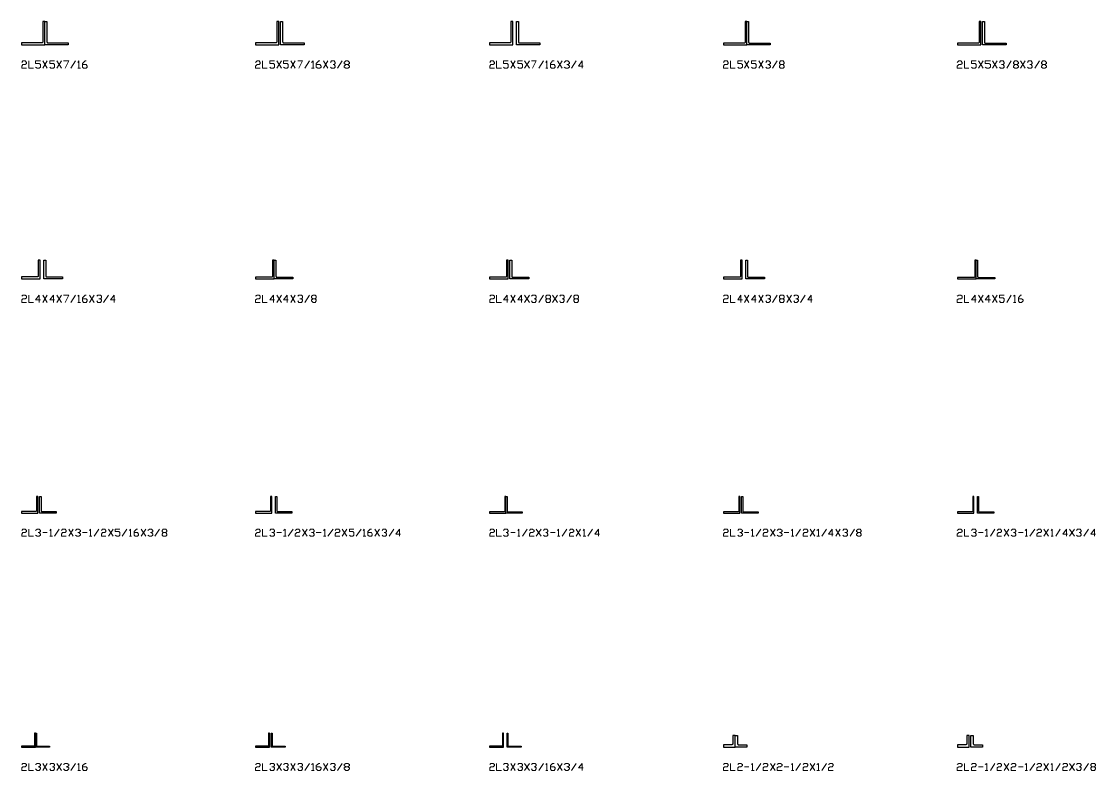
# Model space of a CAD drawing. Header units: inches. Extents: x 0 to 985, y -1555 to 12.
# Drawn here: x 500 to 729.5, y -355 to -195 of the extents above; entities that cross this region are included whole.
import ezdxf

# ---------------------------------------------------------------- set-up
doc = ezdxf.new("R2010")
doc.units = ezdxf.units.IN
doc.header["$MEASUREMENT"] = 0
doc.layers.add('AISC_STEEL', color=7, linetype='Continuous')

msp = doc.modelspace()

# ---------------------------------------------------------------- linework, layer by layer
at = {"color": 3, "lineweight": 0}
for points in [[(500.06, -203.76), (500.27, -203.43), (500.82, -203.43), (501.04, -203.76), (501.04, -203.97), (500.82, -204.19), (500.27, -204.19), (500.06, -204.52), (500.06, -204.96), (501.04, -204.96)], [(501.58, -203.43), (501.58, -204.96), (502.56, -204.96)], [(503, -204.74), (503.33, -204.96), (503.76, -204.96), (504.09, -204.74), (504.09, -204.19), (503.76, -203.97), (503, -203.97), (503, -203.43), (504.09, -203.43)], [(504.53, -204.96), (505.51, -203.43)], [(504.53, -203.43), (505.51, -204.96)], [(506.05, -204.74), (506.27, -204.96), (506.82, -204.96), (507.04, -204.74), (507.04, -204.19), (506.82, -203.97), (506.05, -203.97), (506.05, -203.43), (507.04, -203.43)], [(507.58, -204.96), (508.56, -203.43)], [(507.58, -203.43), (508.56, -204.96)], [(509, -203.43), (510.09, -203.43), (509.33, -204.96)], [(510.53, -204.96), (511.51, -203.43)], [(512.05, -203.76), (512.27, -203.43), (512.27, -204.96)], [(513.03, -204.19), (513.8, -204.19), (514.02, -204.52), (514.02, -204.74), (513.8, -204.96), (513.25, -204.96), (513.03, -204.74), (513.03, -203.97), (513.58, -203.43), (513.8, -203.43)], [(550, -203.76), (550.33, -203.43), (550.77, -203.43), (550.98, -203.76), (550.98, -203.97), (550.77, -204.19), (550.33, -204.19), (550, -204.52), (550, -204.96), (550.98, -204.96)], [(551.53, -203.43), (551.53, -204.96), (552.51, -204.96)], [(553.06, -204.74), (553.27, -204.96), (553.82, -204.96), (554.04, -204.74), (554.04, -204.19), (553.82, -203.97), (553.06, -203.97), (553.06, -203.43), (554.04, -203.43)], [(554.58, -204.96), (555.56, -203.43)], [(554.58, -203.43), (555.56, -204.96)], [(556, -204.74), (556.33, -204.96), (556.76, -204.96), (556.98, -204.74), (556.98, -204.19), (556.76, -203.97), (556, -203.97), (556, -203.43), (556.98, -203.43)], [(557.53, -204.96), (558.51, -203.43)], [(557.53, -203.43), (558.51, -204.96)], [(559.05, -203.43), (560.03, -203.43), (559.27, -204.96)], [(560.58, -204.96), (561.56, -203.43)], [(562, -203.76), (562.32, -203.43), (562.32, -204.96)], [(562.98, -204.19), (563.74, -204.19), (564.07, -204.52), (564.07, -204.74), (563.74, -204.96), (563.31, -204.96), (562.98, -204.74), (562.98, -203.97), (563.52, -203.43), (563.74, -203.43)], [(564.51, -204.96), (565.49, -203.43)], [(564.51, -203.43), (565.49, -204.96)], [(566.03, -203.76), (566.25, -203.43), (566.8, -203.43), (567.01, -203.76), (567.01, -203.97), (566.8, -204.19), (566.58, -204.19)], [(566.8, -204.19), (567.01, -204.52), (567.01, -204.74), (566.8, -204.96), (566.25, -204.96), (566.03, -204.74)], [(567.56, -204.96), (568.54, -203.43)], [(569.74, -204.19), (570.07, -204.52), (570.07, -204.74), (569.74, -204.96), (569.3, -204.96), (568.98, -204.74), (568.98, -204.52), (569.3, -204.19), (569.74, -204.19), (570.07, -203.97), (570.07, -203.76), (569.74, -203.43), (569.3, -203.43), (568.98, -203.76), (568.98, -203.97), (569.3, -204.19)], [(600.06, -203.76), (600.27, -203.43), (600.82, -203.43), (601.04, -203.76), (601.04, -203.97), (600.82, -204.19), (600.27, -204.19), (600.06, -204.52), (600.06, -204.96), (601.04, -204.96)], [(601.47, -203.43), (601.47, -204.96), (602.56, -204.96)], [(603, -204.74), (603.22, -204.96), (603.76, -204.96), (603.98, -204.74), (603.98, -204.19), (603.76, -203.97), (603, -203.97), (603, -203.43), (603.98, -203.43)], [(604.53, -204.96), (605.51, -203.43)], [(604.53, -203.43), (605.51, -204.96)], [(606.05, -204.74), (606.27, -204.96), (606.82, -204.96), (607.04, -204.74), (607.04, -204.19), (606.82, -203.97), (606.05, -203.97), (606.05, -203.43), (607.04, -203.43)], [(607.47, -204.96), (608.56, -203.43)], [(607.47, -203.43), (608.56, -204.96)], [(609, -203.43), (609.98, -203.43), (609.22, -204.96)], [(610.53, -204.96), (611.51, -203.43)], [(612.05, -203.76), (612.27, -203.43), (612.27, -204.96)], [(613.03, -204.19), (613.8, -204.19), (614.02, -204.52), (614.02, -204.74), (613.8, -204.96), (613.25, -204.96), (613.03, -204.74), (613.03, -203.97), (613.47, -203.43), (613.8, -203.43)], [(614.56, -204.96), (615.54, -203.43)], [(614.56, -203.43), (615.54, -204.96)], [(615.98, -203.76), (616.31, -203.43), (616.74, -203.43), (617.07, -203.76), (617.07, -203.97), (616.74, -204.19), (616.52, -204.19)], [(616.74, -204.19), (617.07, -204.52), (617.07, -204.74), (616.74, -204.96), (616.31, -204.96), (615.98, -204.74)], [(617.5, -204.96), (618.49, -203.43)], [(620.01, -204.52), (619.03, -204.52), (619.79, -203.43), (619.79, -204.96)], [(650, -203.76), (650.22, -203.43), (650.77, -203.43), (650.98, -203.76), (650.98, -203.97), (650.77, -204.19), (650.22, -204.19), (650, -204.52), (650, -204.96), (650.98, -204.96)], [(651.53, -203.43), (651.53, -204.96), (652.51, -204.96)], [(653.06, -204.74), (653.27, -204.96), (653.71, -204.96), (654.04, -204.74), (654.04, -204.19), (653.71, -203.97), (653.06, -203.97), (653.06, -203.43), (654.04, -203.43)], [(654.47, -204.96), (655.45, -203.43)], [(654.47, -203.43), (655.45, -204.96)], [(656, -204.74), (656.22, -204.96), (656.76, -204.96), (656.98, -204.74), (656.98, -204.19), (656.76, -203.97), (656, -203.97), (656, -203.43), (656.98, -203.43)], [(657.53, -204.96), (658.51, -203.43)], [(657.53, -203.43), (658.51, -204.96)], [(659.05, -203.76), (659.27, -203.43), (659.71, -203.43), (660.03, -203.76), (660.03, -203.97), (659.71, -204.19), (659.49, -204.19)], [(659.71, -204.19), (660.03, -204.52), (660.03, -204.74), (659.71, -204.96), (659.27, -204.96), (659.05, -204.74)], [(660.47, -204.96), (661.45, -203.43)], [(662.76, -204.19), (662.98, -204.52), (662.98, -204.74), (662.76, -204.96), (662.22, -204.96), (662, -204.74), (662, -204.52), (662.22, -204.19), (662.76, -204.19), (662.98, -203.97), (662.98, -203.76), (662.76, -203.43), (662.22, -203.43), (662, -203.76), (662, -203.97), (662.22, -204.19)], [(699.95, -203.76), (700.27, -203.43), (700.71, -203.43), (701.04, -203.76), (701.04, -203.97), (700.71, -204.19), (700.27, -204.19), (699.95, -204.52), (699.95, -204.96), (701.04, -204.96)], [(701.47, -203.43), (701.47, -204.96), (702.46, -204.96)], [(703, -204.74), (703.22, -204.96), (703.76, -204.96), (703.98, -204.74), (703.98, -204.19), (703.76, -203.97), (703, -203.97), (703, -203.43), (703.98, -203.43)], [(704.53, -204.96), (705.51, -203.43)], [(704.53, -203.43), (705.51, -204.96)], [(705.95, -204.74), (706.27, -204.96), (706.71, -204.96), (707.04, -204.74), (707.04, -204.19), (706.71, -203.97), (705.95, -203.97), (705.95, -203.43), (707.04, -203.43)], [(707.47, -204.96), (708.45, -203.43)], [(707.47, -203.43), (708.45, -204.96)], [(709, -203.76), (709.22, -203.43), (709.76, -203.43), (709.98, -203.76), (709.98, -203.97), (709.76, -204.19), (709.44, -204.19)], [(709.76, -204.19), (709.98, -204.52), (709.98, -204.74), (709.76, -204.96), (709.22, -204.96), (709, -204.74)], [(710.53, -204.96), (711.51, -203.43)], [(712.71, -204.19), (713.03, -204.52), (713.03, -204.74), (712.71, -204.96), (712.27, -204.96), (711.94, -204.74), (711.94, -204.52), (712.27, -204.19), (712.71, -204.19), (713.03, -203.97), (713.03, -203.76), (712.71, -203.43), (712.27, -203.43), (711.94, -203.76), (711.94, -203.97), (712.27, -204.19)], [(713.47, -204.96), (714.45, -203.43)], [(713.47, -203.43), (714.45, -204.96)], [(715, -203.76), (715.21, -203.43), (715.76, -203.43), (715.98, -203.76), (715.98, -203.97), (715.76, -204.19), (715.43, -204.19)], [(715.76, -204.19), (715.98, -204.52), (715.98, -204.74), (715.76, -204.96), (715.21, -204.96), (715, -204.74)], [(716.52, -204.96), (717.5, -203.43)], [(718.7, -204.19), (719.03, -204.52), (719.03, -204.74), (718.7, -204.96), (718.27, -204.96), (717.94, -204.74), (717.94, -204.52), (718.27, -204.19), (718.7, -204.19), (719.03, -203.97), (719.03, -203.76), (718.7, -203.43), (718.27, -203.43), (717.94, -203.76), (717.94, -203.97), (718.27, -204.19)], [(512.05, -204.96), (512.6, -204.96)], [(562, -204.96), (562.54, -204.96)], [(612.05, -204.96), (612.49, -204.96)], [(500.06, -253.7), (500.27, -253.48), (500.82, -253.48), (501.04, -253.7), (501.04, -254.03), (500.82, -254.25), (500.27, -254.25), (500.06, -254.47), (500.06, -255.01), (501.04, -255.01)], [(501.58, -253.48), (501.58, -255.01), (502.56, -255.01)], [(504.09, -254.47), (503, -254.47), (503.76, -253.48), (503.76, -255.01)], [(504.53, -255.01), (505.51, -253.48)], [(504.53, -253.48), (505.51, -255.01)], [(507.04, -254.47), (506.05, -254.47), (506.82, -253.48), (506.82, -255.01)], [(507.58, -255.01), (508.56, -253.48)], [(507.58, -253.48), (508.56, -255.01)], [(509, -253.48), (510.09, -253.48), (509.33, -255.01)], [(510.53, -255.01), (511.51, -253.48)], [(512.05, -253.7), (512.27, -253.48), (512.27, -255.01)], [(513.03, -254.25), (513.8, -254.25), (514.02, -254.47), (514.02, -254.68), (513.8, -255.01), (513.25, -255.01), (513.03, -254.68), (513.03, -254.03), (513.58, -253.48), (513.8, -253.48)], [(514.56, -255.01), (515.54, -253.48)], [(514.56, -253.48), (515.54, -255.01)], [(516.09, -253.7), (516.31, -253.48), (516.85, -253.48), (517.07, -253.7), (517.07, -254.03), (516.85, -254.25), (516.52, -254.25)], [(516.85, -254.25), (517.07, -254.47), (517.07, -254.68), (516.85, -255.01), (516.31, -255.01), (516.09, -254.68)], [(517.5, -255.01), (518.6, -253.48)], [(520.01, -254.47), (519.03, -254.47), (519.79, -253.48), (519.79, -255.01)], [(550, -253.7), (550.33, -253.48), (550.77, -253.48), (550.98, -253.7), (550.98, -254.03), (550.77, -254.25), (550.33, -254.25), (550, -254.47), (550, -255.01), (550.98, -255.01)], [(551.53, -253.48), (551.53, -255.01), (552.51, -255.01)], [(554.04, -254.47), (553.06, -254.47), (553.82, -253.48), (553.82, -255.01)], [(554.58, -255.01), (555.56, -253.48)], [(554.58, -253.48), (555.56, -255.01)], [(556.98, -254.47), (556, -254.47), (556.76, -253.48), (556.76, -255.01)], [(557.53, -255.01), (558.51, -253.48)], [(557.53, -253.48), (558.51, -255.01)], [(559.05, -253.7), (559.27, -253.48), (559.82, -253.48), (560.03, -253.7), (560.03, -254.03), (559.82, -254.25), (559.49, -254.25)], [(559.82, -254.25), (560.03, -254.47), (560.03, -254.68), (559.82, -255.01), (559.27, -255.01), (559.05, -254.68)], [(560.58, -255.01), (561.56, -253.48)], [(562.76, -254.25), (562.98, -254.47), (562.98, -254.68), (562.76, -255.01), (562.32, -255.01), (562, -254.68), (562, -254.47), (562.32, -254.25), (562.76, -254.25), (562.98, -254.03), (562.98, -253.7), (562.76, -253.48), (562.32, -253.48), (562, -253.7), (562, -254.03), (562.32, -254.25)], [(600.06, -253.7), (600.27, -253.48), (600.82, -253.48), (601.04, -253.7), (601.04, -254.03), (600.82, -254.25), (600.27, -254.25), (600.06, -254.47), (600.06, -255.01), (601.04, -255.01)], [(601.47, -253.48), (601.47, -255.01), (602.56, -255.01)], [(603.98, -254.47), (603, -254.47), (603.76, -253.48), (603.76, -255.01)], [(604.53, -255.01), (605.51, -253.48)], [(604.53, -253.48), (605.51, -255.01)], [(607.04, -254.47), (606.05, -254.47), (606.82, -253.48), (606.82, -255.01)], [(607.47, -255.01), (608.56, -253.48)], [(607.47, -253.48), (608.56, -255.01)], [(609, -253.7), (609.22, -253.48), (609.76, -253.48), (609.98, -253.7), (609.98, -254.03), (609.76, -254.25), (609.54, -254.25)], [(609.76, -254.25), (609.98, -254.47), (609.98, -254.68), (609.76, -255.01), (609.22, -255.01), (609, -254.68)], [(610.53, -255.01), (611.51, -253.48)], [(612.82, -254.25), (613.03, -254.47), (613.03, -254.68), (612.82, -255.01), (612.27, -255.01), (612.05, -254.68), (612.05, -254.47), (612.27, -254.25), (612.82, -254.25), (613.03, -254.03), (613.03, -253.7), (612.82, -253.48), (612.27, -253.48), (612.05, -253.7), (612.05, -254.03), (612.27, -254.25)], [(613.47, -255.01), (614.56, -253.48)], [(613.47, -253.48), (614.56, -255.01)], [(615, -253.7), (615.21, -253.48), (615.76, -253.48), (615.98, -253.7), (615.98, -254.03), (615.76, -254.25), (615.54, -254.25)], [(615.76, -254.25), (615.98, -254.47), (615.98, -254.68), (615.76, -255.01), (615.21, -255.01), (615, -254.68)], [(616.52, -255.01), (617.5, -253.48)], [(618.81, -254.25), (619.03, -254.47), (619.03, -254.68), (618.81, -255.01), (618.27, -255.01), (618.05, -254.68), (618.05, -254.47), (618.27, -254.25), (618.81, -254.25), (619.03, -254.03), (619.03, -253.7), (618.81, -253.48), (618.27, -253.48), (618.05, -253.7), (618.05, -254.03), (618.27, -254.25)], [(650, -253.7), (650.22, -253.48), (650.77, -253.48), (650.98, -253.7), (650.98, -254.03), (650.77, -254.25), (650.22, -254.25), (650, -254.47), (650, -255.01), (650.98, -255.01)], [(651.53, -253.48), (651.53, -255.01), (652.51, -255.01)], [(654.04, -254.47), (653.06, -254.47), (653.71, -253.48), (653.71, -255.01)], [(654.47, -255.01), (655.45, -253.48)], [(654.47, -253.48), (655.45, -255.01)], [(656.98, -254.47), (656, -254.47), (656.76, -253.48), (656.76, -255.01)], [(657.53, -255.01), (658.51, -253.48)], [(657.53, -253.48), (658.51, -255.01)], [(659.05, -253.7), (659.27, -253.48), (659.71, -253.48), (660.03, -253.7), (660.03, -254.03), (659.71, -254.25), (659.49, -254.25)], [(659.71, -254.25), (660.03, -254.47), (660.03, -254.68), (659.71, -255.01), (659.27, -255.01), (659.05, -254.68)], [(660.47, -255.01), (661.45, -253.48)], [(662.76, -254.25), (662.98, -254.47), (662.98, -254.68), (662.76, -255.01), (662.22, -255.01), (662, -254.68), (662, -254.47), (662.22, -254.25), (662.76, -254.25), (662.98, -254.03), (662.98, -253.7), (662.76, -253.48), (662.22, -253.48), (662, -253.7), (662, -254.03), (662.22, -254.25)], [(663.52, -255.01), (664.51, -253.48)], [(663.52, -253.48), (664.51, -255.01)], [(665.05, -253.7), (665.27, -253.48), (665.71, -253.48), (666.03, -253.7), (666.03, -254.03), (665.71, -254.25), (665.49, -254.25)], [(665.71, -254.25), (666.03, -254.47), (666.03, -254.68), (665.71, -255.01), (665.27, -255.01), (665.05, -254.68)], [(666.47, -255.01), (667.45, -253.48)], [(668.98, -254.47), (668, -254.47), (668.76, -253.48), (668.76, -255.01)], [(699.95, -253.7), (700.27, -253.48), (700.71, -253.48), (701.04, -253.7), (701.04, -254.03), (700.71, -254.25), (700.27, -254.25), (699.95, -254.47), (699.95, -255.01), (701.04, -255.01)], [(701.47, -253.48), (701.47, -255.01), (702.46, -255.01)], [(703.98, -254.47), (703, -254.47), (703.76, -253.48), (703.76, -255.01)], [(704.53, -255.01), (705.51, -253.48)], [(704.53, -253.48), (705.51, -255.01)], [(707.04, -254.47), (705.95, -254.47), (706.71, -253.48), (706.71, -255.01)], [(707.47, -255.01), (708.45, -253.48)], [(707.47, -253.48), (708.45, -255.01)], [(709, -254.68), (709.22, -255.01), (709.76, -255.01), (709.98, -254.68), (709.98, -254.25), (709.76, -254.03), (709, -254.03), (709, -253.48), (709.98, -253.48)], [(710.53, -255.01), (711.51, -253.48)], [(711.94, -253.7), (712.27, -253.48), (712.27, -255.01)], [(713.03, -254.25), (713.69, -254.25), (714.02, -254.47), (714.02, -254.68), (713.69, -255.01), (713.25, -255.01), (713.03, -254.68), (713.03, -254.03), (713.47, -253.48), (713.69, -253.48)], [(512.05, -255.01), (512.6, -255.01)], [(711.94, -255.01), (712.49, -255.01)], [(500.06, -303.76), (500.27, -303.43), (500.82, -303.43), (501.04, -303.76), (501.04, -303.98), (500.82, -304.19), (500.27, -304.19), (500.06, -304.52), (500.06, -304.96), (501.04, -304.96)], [(501.58, -303.43), (501.58, -304.96), (502.56, -304.96)], [(503, -303.76), (503.33, -303.43), (503.76, -303.43), (504.09, -303.76), (504.09, -303.98), (503.76, -304.19), (503.55, -304.19)], [(503.76, -304.19), (504.09, -304.52), (504.09, -304.74), (503.76, -304.96), (503.33, -304.96), (503, -304.74)], [(504.53, -304.19), (505.51, -304.19)], [(506.05, -303.76), (506.27, -303.43), (506.27, -304.96)], [(506.05, -304.96), (506.6, -304.96)], [(507.04, -304.96), (508.02, -303.43)], [(508.56, -303.76), (508.78, -303.43), (509.33, -303.43), (509.54, -303.76), (509.54, -303.98), (509.33, -304.19), (508.78, -304.19), (508.56, -304.52), (508.56, -304.96), (509.54, -304.96)], [(510.09, -304.96), (511.07, -303.43)], [(510.09, -303.43), (511.07, -304.96)], [(511.51, -303.76), (511.83, -303.43), (512.27, -303.43), (512.6, -303.76), (512.6, -303.98), (512.27, -304.19), (512.05, -304.19)], [(512.27, -304.19), (512.6, -304.52), (512.6, -304.74), (512.27, -304.96), (511.83, -304.96), (511.51, -304.74)], [(513.03, -304.19), (514.02, -304.19)], [(514.56, -303.76), (514.78, -303.43), (514.78, -304.96)], [(514.56, -304.96), (515, -304.96)], [(515.54, -304.96), (516.52, -303.43)], [(517.07, -303.76), (517.29, -303.43), (517.83, -303.43), (518.05, -303.76), (518.05, -303.98), (517.83, -304.19), (517.29, -304.19), (517.07, -304.52), (517.07, -304.96), (518.05, -304.96)], [(518.6, -304.96), (519.58, -303.43)], [(518.6, -303.43), (519.58, -304.96)], [(520.01, -304.74), (520.34, -304.96), (520.78, -304.96), (520.99, -304.74), (520.99, -304.19), (520.78, -303.98), (520.01, -303.98), (520.01, -303.43), (520.99, -303.43)], [(521.54, -304.96), (522.52, -303.43)], [(523.07, -303.76), (523.28, -303.43), (523.28, -304.96)], [(523.07, -304.96), (523.5, -304.96)], [(524.05, -304.19), (524.81, -304.19), (525.03, -304.52), (525.03, -304.74), (524.81, -304.96), (524.27, -304.96), (524.05, -304.74), (524.05, -303.98), (524.59, -303.43), (524.81, -303.43)], [(525.57, -304.96), (526.56, -303.43)], [(525.57, -303.43), (526.56, -304.96)], [(526.99, -303.76), (527.32, -303.43), (527.76, -303.43), (528.08, -303.76), (528.08, -303.98), (527.76, -304.19), (527.54, -304.19)], [(527.76, -304.19), (528.08, -304.52), (528.08, -304.74), (527.76, -304.96), (527.32, -304.96), (526.99, -304.74)], [(528.52, -304.96), (529.5, -303.43)], [(530.81, -304.19), (531.03, -304.52), (531.03, -304.74), (530.81, -304.96), (530.26, -304.96), (530.05, -304.74), (530.05, -304.52), (530.26, -304.19), (530.81, -304.19), (531.03, -303.98), (531.03, -303.76), (530.81, -303.43), (530.26, -303.43), (530.05, -303.76), (530.05, -303.98), (530.26, -304.19)], [(550, -303.76), (550.33, -303.43), (550.77, -303.43), (550.98, -303.76), (550.98, -303.98), (550.77, -304.19), (550.33, -304.19), (550, -304.52), (550, -304.96), (550.98, -304.96)], [(551.53, -303.43), (551.53, -304.96), (552.51, -304.96)], [(553.06, -303.76), (553.27, -303.43), (553.82, -303.43), (554.04, -303.76), (554.04, -303.98), (553.82, -304.19), (553.49, -304.19)], [(553.82, -304.19), (554.04, -304.52), (554.04, -304.74), (553.82, -304.96), (553.27, -304.96), (553.06, -304.74)], [(554.58, -304.19), (555.56, -304.19)], [(556, -303.76), (556.33, -303.43), (556.33, -304.96)], [(556, -304.96), (556.55, -304.96)], [(556.98, -304.96), (558.07, -303.43)], [(558.51, -303.76), (558.84, -303.43), (559.27, -303.43), (559.49, -303.76), (559.49, -303.98), (559.27, -304.19), (558.84, -304.19), (558.51, -304.52), (558.51, -304.96), (559.49, -304.96)], [(560.03, -304.96), (561.02, -303.43)], [(560.03, -303.43), (561.02, -304.96)], [(561.56, -303.76), (561.78, -303.43), (562.32, -303.43), (562.54, -303.76), (562.54, -303.98), (562.32, -304.19), (562, -304.19)], [(562.32, -304.19), (562.54, -304.52), (562.54, -304.74), (562.32, -304.96), (561.78, -304.96), (561.56, -304.74)], [(562.98, -304.19), (564.07, -304.19)], [(564.51, -303.76), (564.83, -303.43), (564.83, -304.96)], [(564.51, -304.96), (565.05, -304.96)], [(565.49, -304.96), (566.58, -303.43)], [(567.01, -303.76), (567.23, -303.43), (567.78, -303.43), (568, -303.76), (568, -303.98), (567.78, -304.19), (567.23, -304.19), (567.01, -304.52), (567.01, -304.96), (568, -304.96)], [(568.54, -304.96), (569.52, -303.43)], [(568.54, -303.43), (569.52, -304.96)], [(570.07, -304.74), (570.29, -304.96), (570.83, -304.96), (571.05, -304.74), (571.05, -304.19), (570.83, -303.98), (570.07, -303.98), (570.07, -303.43), (571.05, -303.43)], [(571.49, -304.96), (572.58, -303.43)], [(573.01, -303.76), (573.23, -303.43), (573.23, -304.96)], [(573.01, -304.96), (573.56, -304.96)], [(573.99, -304.19), (574.76, -304.19), (574.97, -304.52), (574.97, -304.74), (574.76, -304.96), (574.32, -304.96), (573.99, -304.74), (573.99, -303.98), (574.54, -303.43), (574.76, -303.43)], [(575.52, -304.96), (576.5, -303.43)], [(575.52, -303.43), (576.5, -304.96)], [(577.05, -303.76), (577.26, -303.43), (577.81, -303.43), (578.03, -303.76), (578.03, -303.98), (577.81, -304.19), (577.48, -304.19)], [(577.81, -304.19), (578.03, -304.52), (578.03, -304.74), (577.81, -304.96), (577.26, -304.96), (577.05, -304.74)], [(578.57, -304.96), (579.55, -303.43)], [(580.97, -304.52), (579.99, -304.52), (580.75, -303.43), (580.75, -304.96)], [(600.06, -303.76), (600.27, -303.43), (600.82, -303.43), (601.04, -303.76), (601.04, -303.98), (600.82, -304.19), (600.27, -304.19), (600.06, -304.52), (600.06, -304.96), (601.04, -304.96)], [(601.47, -303.43), (601.47, -304.96), (602.56, -304.96)], [(603, -303.76), (603.22, -303.43), (603.76, -303.43), (603.98, -303.76), (603.98, -303.98), (603.76, -304.19), (603.55, -304.19)], [(603.76, -304.19), (603.98, -304.52), (603.98, -304.74), (603.76, -304.96), (603.22, -304.96), (603, -304.74)], [(604.53, -304.19), (605.51, -304.19)], [(606.05, -303.76), (606.27, -303.43), (606.27, -304.96)], [(606.05, -304.96), (606.49, -304.96)], [(607.04, -304.96), (608.02, -303.43)], [(608.56, -303.76), (608.78, -303.43), (609.22, -303.43), (609.54, -303.76), (609.54, -303.98), (609.22, -304.19), (608.78, -304.19), (608.56, -304.52), (608.56, -304.96), (609.54, -304.96)], [(609.98, -304.96), (611.07, -303.43)], [(609.98, -303.43), (611.07, -304.96)], [(611.51, -303.76), (611.73, -303.43), (612.27, -303.43), (612.49, -303.76), (612.49, -303.98), (612.27, -304.19), (612.05, -304.19)], [(612.27, -304.19), (612.49, -304.52), (612.49, -304.74), (612.27, -304.96), (611.73, -304.96), (611.51, -304.74)], [(613.03, -304.19), (614.02, -304.19)], [(614.56, -303.76), (614.78, -303.43), (614.78, -304.96)], [(614.56, -304.96), (615, -304.96)], [(615.54, -304.96), (616.52, -303.43)], [(617.07, -303.76), (617.29, -303.43), (617.72, -303.43), (618.05, -303.76), (618.05, -303.98), (617.72, -304.19), (617.29, -304.19), (617.07, -304.52), (617.07, -304.96), (618.05, -304.96)], [(618.49, -304.96), (619.47, -303.43)], [(618.49, -303.43), (619.47, -304.96)], [(620.01, -303.76), (620.23, -303.43), (620.23, -304.96)], [(620.01, -304.96), (620.56, -304.96)], [(620.99, -304.96), (621.98, -303.43)], [(623.5, -304.52), (622.52, -304.52), (623.28, -303.43), (623.28, -304.96)], [(650, -303.76), (650.22, -303.43), (650.77, -303.43), (650.98, -303.76), (650.98, -303.98), (650.77, -304.19), (650.22, -304.19), (650, -304.52), (650, -304.96), (650.98, -304.96)], [(651.53, -303.43), (651.53, -304.96), (652.51, -304.96)], [(653.06, -303.76), (653.27, -303.43), (653.71, -303.43), (654.04, -303.76), (654.04, -303.98), (653.71, -304.19), (653.49, -304.19)], [(653.71, -304.19), (654.04, -304.52), (654.04, -304.74), (653.71, -304.96), (653.27, -304.96), (653.06, -304.74)], [(654.47, -304.19), (655.45, -304.19)], [(656, -303.76), (656.22, -303.43), (656.22, -304.96)], [(656, -304.96), (656.55, -304.96)], [(656.98, -304.96), (657.96, -303.43)], [(658.51, -303.76), (658.73, -303.43), (659.27, -303.43), (659.49, -303.76), (659.49, -303.98), (659.27, -304.19), (658.73, -304.19), (658.51, -304.52), (658.51, -304.96), (659.49, -304.96)], [(660.03, -304.96), (661.02, -303.43)], [(660.03, -303.43), (661.02, -304.96)], [(661.45, -303.76), (661.78, -303.43), (662.22, -303.43), (662.54, -303.76), (662.54, -303.98), (662.22, -304.19), (662, -304.19)], [(662.22, -304.19), (662.54, -304.52), (662.54, -304.74), (662.22, -304.96), (661.78, -304.96), (661.45, -304.74)], [(662.98, -304.19), (663.96, -304.19)], [(664.51, -303.76), (664.72, -303.43), (664.72, -304.96)], [(664.51, -304.96), (665.05, -304.96)], [(665.49, -304.96), (666.47, -303.43)], [(667.01, -303.76), (667.23, -303.43), (667.78, -303.43), (668, -303.76), (668, -303.98), (667.78, -304.19), (667.23, -304.19), (667.01, -304.52), (667.01, -304.96), (668, -304.96)], [(668.54, -304.96), (669.52, -303.43)], [(668.54, -303.43), (669.52, -304.96)], [(669.96, -303.76), (670.29, -303.43), (670.29, -304.96)], [(669.96, -304.96), (670.5, -304.96)], [(671.05, -304.96), (672.03, -303.43)], [(673.45, -304.52), (672.47, -304.52), (673.23, -303.43), (673.23, -304.96)], [(673.99, -304.96), (674.97, -303.43)], [(673.99, -303.43), (674.97, -304.96)], [(675.52, -303.76), (675.74, -303.43), (676.28, -303.43), (676.5, -303.76), (676.5, -303.98), (676.28, -304.19), (675.96, -304.19)], [(676.28, -304.19), (676.5, -304.52), (676.5, -304.74), (676.28, -304.96), (675.74, -304.96), (675.52, -304.74)], [(677.05, -304.96), (678.03, -303.43)], [(679.23, -304.19), (679.45, -304.52), (679.45, -304.74), (679.23, -304.96), (678.79, -304.96), (678.46, -304.74), (678.46, -304.52), (678.79, -304.19), (679.23, -304.19), (679.45, -303.98), (679.45, -303.76), (679.23, -303.43), (678.79, -303.43), (678.46, -303.76), (678.46, -303.98), (678.79, -304.19)], [(699.95, -303.76), (700.27, -303.43), (700.71, -303.43), (701.04, -303.76), (701.04, -303.98), (700.71, -304.19), (700.27, -304.19), (699.95, -304.52), (699.95, -304.96), (701.04, -304.96)], [(701.47, -303.43), (701.47, -304.96), (702.46, -304.96)], [(703, -303.76), (703.22, -303.43), (703.76, -303.43), (703.98, -303.76), (703.98, -303.98), (703.76, -304.19), (703.44, -304.19)], [(703.76, -304.19), (703.98, -304.52), (703.98, -304.74), (703.76, -304.96), (703.22, -304.96), (703, -304.74)], [(704.53, -304.19), (705.51, -304.19)], [(705.95, -303.76), (706.27, -303.43), (706.27, -304.96)], [(705.95, -304.96), (706.49, -304.96)], [(707.04, -304.96), (708.02, -303.43)], [(708.45, -303.76), (708.78, -303.43), (709.22, -303.43), (709.44, -303.76), (709.44, -303.98), (709.22, -304.19), (708.78, -304.19), (708.45, -304.52), (708.45, -304.96), (709.44, -304.96)], [(709.98, -304.96), (710.96, -303.43)], [(709.98, -303.43), (710.96, -304.96)], [(711.51, -303.76), (711.73, -303.43), (712.27, -303.43), (712.49, -303.76), (712.49, -303.98), (712.27, -304.19), (711.94, -304.19)], [(712.27, -304.19), (712.49, -304.52), (712.49, -304.74), (712.27, -304.96), (711.73, -304.96), (711.51, -304.74)], [(713.03, -304.19), (714.02, -304.19)], [(714.45, -303.76), (714.78, -303.43), (714.78, -304.96)], [(714.45, -304.96), (715, -304.96)], [(715.43, -304.96), (716.52, -303.43)], [(716.96, -303.76), (717.29, -303.43), (717.72, -303.43), (717.94, -303.76), (717.94, -303.98), (717.72, -304.19), (717.29, -304.19), (716.96, -304.52), (716.96, -304.96), (717.94, -304.96)], [(718.49, -304.96), (719.47, -303.43)], [(718.49, -303.43), (719.47, -304.96)], [(720.01, -303.76), (720.23, -303.43), (720.23, -304.96)], [(720.01, -304.96), (720.45, -304.96)], [(720.99, -304.96), (721.98, -303.43)], [(723.5, -304.52), (722.52, -304.52), (723.28, -303.43), (723.28, -304.96)], [(723.94, -304.96), (725.03, -303.43)], [(723.94, -303.43), (725.03, -304.96)], [(725.47, -303.76), (725.68, -303.43), (726.23, -303.43), (726.45, -303.76), (726.45, -303.98), (726.23, -304.19), (726.01, -304.19)], [(726.23, -304.19), (726.45, -304.52), (726.45, -304.74), (726.23, -304.96), (725.68, -304.96), (725.47, -304.74)], [(726.99, -304.96), (727.97, -303.43)], [(729.5, -304.52), (728.52, -304.52), (729.28, -303.43), (729.28, -304.96)], [(500.06, -353.7), (500.27, -353.48), (500.82, -353.48), (501.04, -353.7), (501.04, -353.92), (500.82, -354.25), (500.27, -354.25), (500.06, -354.47), (500.06, -355.01), (501.04, -355.01)], [(501.58, -353.48), (501.58, -355.01), (502.56, -355.01)], [(503, -353.7), (503.33, -353.48), (503.76, -353.48), (504.09, -353.7), (504.09, -353.92), (503.76, -354.25), (503.55, -354.25)], [(503.76, -354.25), (504.09, -354.47), (504.09, -354.68), (503.76, -355.01), (503.33, -355.01), (503, -354.68)], [(504.53, -355.01), (505.51, -353.48)], [(504.53, -353.48), (505.51, -355.01)], [(506.05, -353.7), (506.27, -353.48), (506.82, -353.48), (507.04, -353.7), (507.04, -353.92), (506.82, -354.25), (506.6, -354.25)], [(506.82, -354.25), (507.04, -354.47), (507.04, -354.68), (506.82, -355.01), (506.27, -355.01), (506.05, -354.68)], [(507.58, -355.01), (508.56, -353.48)], [(507.58, -353.48), (508.56, -355.01)], [(509, -353.7), (509.33, -353.48), (509.76, -353.48), (510.09, -353.7), (510.09, -353.92), (509.76, -354.25), (509.54, -354.25)], [(509.76, -354.25), (510.09, -354.47), (510.09, -354.68), (509.76, -355.01), (509.33, -355.01), (509, -354.68)], [(510.53, -355.01), (511.51, -353.48)], [(512.05, -353.7), (512.27, -353.48), (512.27, -355.01)], [(512.05, -355.01), (512.6, -355.01)], [(513.03, -354.25), (513.8, -354.25), (514.02, -354.47), (514.02, -354.68), (513.8, -355.01), (513.25, -355.01), (513.03, -354.68), (513.03, -353.92), (513.58, -353.48), (513.8, -353.48)], [(550, -353.7), (550.33, -353.48), (550.77, -353.48), (550.98, -353.7), (550.98, -353.92), (550.77, -354.25), (550.33, -354.25), (550, -354.47), (550, -355.01), (550.98, -355.01)], [(551.53, -353.48), (551.53, -355.01), (552.51, -355.01)], [(553.06, -353.7), (553.27, -353.48), (553.82, -353.48), (554.04, -353.7), (554.04, -353.92), (553.82, -354.25), (553.49, -354.25)], [(553.82, -354.25), (554.04, -354.47), (554.04, -354.68), (553.82, -355.01), (553.27, -355.01), (553.06, -354.68)], [(554.58, -355.01), (555.56, -353.48)], [(554.58, -353.48), (555.56, -355.01)], [(556, -353.7), (556.33, -353.48), (556.76, -353.48), (556.98, -353.7), (556.98, -353.92), (556.76, -354.25), (556.55, -354.25)], [(556.76, -354.25), (556.98, -354.47), (556.98, -354.68), (556.76, -355.01), (556.33, -355.01), (556, -354.68)], [(557.53, -355.01), (558.51, -353.48)], [(557.53, -353.48), (558.51, -355.01)], [(559.05, -353.7), (559.27, -353.48), (559.82, -353.48), (560.03, -353.7), (560.03, -353.92), (559.82, -354.25), (559.49, -354.25)], [(559.82, -354.25), (560.03, -354.47), (560.03, -354.68), (559.82, -355.01), (559.27, -355.01), (559.05, -354.68)], [(560.58, -355.01), (561.56, -353.48)], [(562, -353.7), (562.32, -353.48), (562.32, -355.01)], [(562, -355.01), (562.54, -355.01)], [(562.98, -354.25), (563.74, -354.25), (564.07, -354.47), (564.07, -354.68), (563.74, -355.01), (563.31, -355.01), (562.98, -354.68), (562.98, -353.92), (563.52, -353.48), (563.74, -353.48)], [(564.51, -355.01), (565.49, -353.48)], [(564.51, -353.48), (565.49, -355.01)], [(566.03, -353.7), (566.25, -353.48), (566.8, -353.48), (567.01, -353.7), (567.01, -353.92), (566.8, -354.25), (566.58, -354.25)], [(566.8, -354.25), (567.01, -354.47), (567.01, -354.68), (566.8, -355.01), (566.25, -355.01), (566.03, -354.68)], [(567.56, -355.01), (568.54, -353.48)], [(569.74, -354.25), (570.07, -354.47), (570.07, -354.68), (569.74, -355.01), (569.3, -355.01), (568.98, -354.68), (568.98, -354.47), (569.3, -354.25), (569.74, -354.25), (570.07, -353.92), (570.07, -353.7), (569.74, -353.48), (569.3, -353.48), (568.98, -353.7), (568.98, -353.92), (569.3, -354.25)], [(600.06, -353.7), (600.27, -353.48), (600.82, -353.48), (601.04, -353.7), (601.04, -353.92), (600.82, -354.25), (600.27, -354.25), (600.06, -354.47), (600.06, -355.01), (601.04, -355.01)], [(601.47, -353.48), (601.47, -355.01), (602.56, -355.01)], [(603, -353.7), (603.22, -353.48), (603.76, -353.48), (603.98, -353.7), (603.98, -353.92), (603.76, -354.25), (603.55, -354.25)], [(603.76, -354.25), (603.98, -354.47), (603.98, -354.68), (603.76, -355.01), (603.22, -355.01), (603, -354.68)], [(604.53, -355.01), (605.51, -353.48)], [(604.53, -353.48), (605.51, -355.01)], [(606.05, -353.7), (606.27, -353.48), (606.82, -353.48), (607.04, -353.7), (607.04, -353.92), (606.82, -354.25), (606.49, -354.25)], [(606.82, -354.25), (607.04, -354.47), (607.04, -354.68), (606.82, -355.01), (606.27, -355.01), (606.05, -354.68)], [(607.47, -355.01), (608.56, -353.48)], [(607.47, -353.48), (608.56, -355.01)], [(609, -353.7), (609.22, -353.48), (609.76, -353.48), (609.98, -353.7), (609.98, -353.92), (609.76, -354.25), (609.54, -354.25)], [(609.76, -354.25), (609.98, -354.47), (609.98, -354.68), (609.76, -355.01), (609.22, -355.01), (609, -354.68)], [(610.53, -355.01), (611.51, -353.48)], [(612.05, -353.7), (612.27, -353.48), (612.27, -355.01)], [(612.05, -355.01), (612.49, -355.01)], [(613.03, -354.25), (613.8, -354.25), (614.02, -354.47), (614.02, -354.68), (613.8, -355.01), (613.25, -355.01), (613.03, -354.68), (613.03, -353.92), (613.47, -353.48), (613.8, -353.48)], [(614.56, -355.01), (615.54, -353.48)], [(614.56, -353.48), (615.54, -355.01)], [(615.98, -353.7), (616.31, -353.48), (616.74, -353.48), (617.07, -353.7), (617.07, -353.92), (616.74, -354.25), (616.52, -354.25)], [(616.74, -354.25), (617.07, -354.47), (617.07, -354.68), (616.74, -355.01), (616.31, -355.01), (615.98, -354.68)], [(617.5, -355.01), (618.49, -353.48)], [(620.01, -354.47), (619.03, -354.47), (619.79, -353.48), (619.79, -355.01)], [(650, -353.7), (650.22, -353.48), (650.77, -353.48), (650.98, -353.7), (650.98, -353.92), (650.77, -354.25), (650.22, -354.25), (650, -354.47), (650, -355.01), (650.98, -355.01)], [(651.53, -353.48), (651.53, -355.01), (652.51, -355.01)], [(653.06, -353.7), (653.27, -353.48), (653.71, -353.48), (654.04, -353.7), (654.04, -353.92), (653.71, -354.25), (653.27, -354.25), (653.06, -354.47), (653.06, -355.01), (654.04, -355.01)], [(654.47, -354.25), (655.45, -354.25)], [(656, -353.7), (656.22, -353.48), (656.22, -355.01)], [(656, -355.01), (656.55, -355.01)], [(656.98, -355.01), (657.96, -353.48)], [(658.51, -353.7), (658.73, -353.48), (659.27, -353.48), (659.49, -353.7), (659.49, -353.92), (659.27, -354.25), (658.73, -354.25), (658.51, -354.47), (658.51, -355.01), (659.49, -355.01)], [(660.03, -355.01), (661.02, -353.48)], [(660.03, -353.48), (661.02, -355.01)], [(661.45, -353.7), (661.78, -353.48), (662.22, -353.48), (662.54, -353.7), (662.54, -353.92), (662.22, -354.25), (661.78, -354.25), (661.45, -354.47), (661.45, -355.01), (662.54, -355.01)], [(662.98, -354.25), (663.96, -354.25)], [(664.51, -353.7), (664.72, -353.48), (664.72, -355.01)], [(664.51, -355.01), (665.05, -355.01)], [(665.49, -355.01), (666.47, -353.48)], [(667.01, -353.7), (667.23, -353.48), (667.78, -353.48), (668, -353.7), (668, -353.92), (667.78, -354.25), (667.23, -354.25), (667.01, -354.47), (667.01, -355.01), (668, -355.01)], [(668.54, -355.01), (669.52, -353.48)], [(668.54, -353.48), (669.52, -355.01)], [(669.96, -353.7), (670.29, -353.48), (670.29, -355.01)], [(669.96, -355.01), (670.5, -355.01)], [(671.05, -355.01), (672.03, -353.48)], [(672.47, -353.7), (672.79, -353.48), (673.23, -353.48), (673.45, -353.7), (673.45, -353.92), (673.23, -354.25), (672.79, -354.25), (672.47, -354.47), (672.47, -355.01), (673.45, -355.01)], [(699.95, -353.7), (700.27, -353.48), (700.71, -353.48), (701.04, -353.7), (701.04, -353.92), (700.71, -354.25), (700.27, -354.25), (699.95, -354.47), (699.95, -355.01), (701.04, -355.01)], [(701.47, -353.48), (701.47, -355.01), (702.46, -355.01)], [(703, -353.7), (703.22, -353.48), (703.76, -353.48), (703.98, -353.7), (703.98, -353.92), (703.76, -354.25), (703.22, -354.25), (703, -354.47), (703, -355.01), (703.98, -355.01)], [(704.53, -354.25), (705.51, -354.25)], [(705.95, -353.7), (706.27, -353.48), (706.27, -355.01)], [(705.95, -355.01), (706.49, -355.01)], [(707.04, -355.01), (708.02, -353.48)], [(708.45, -353.7), (708.78, -353.48), (709.22, -353.48), (709.44, -353.7), (709.44, -353.92), (709.22, -354.25), (708.78, -354.25), (708.45, -354.47), (708.45, -355.01), (709.44, -355.01)], [(709.98, -355.01), (710.96, -353.48)], [(709.98, -353.48), (710.96, -355.01)], [(711.51, -353.7), (711.73, -353.48), (712.27, -353.48), (712.49, -353.7), (712.49, -353.92), (712.27, -354.25), (711.73, -354.25), (711.51, -354.47), (711.51, -355.01), (712.49, -355.01)], [(713.03, -354.25), (714.02, -354.25)], [(714.45, -353.7), (714.78, -353.48), (714.78, -355.01)], [(714.45, -355.01), (715, -355.01)], [(715.43, -355.01), (716.52, -353.48)], [(716.96, -353.7), (717.29, -353.48), (717.72, -353.48), (717.94, -353.7), (717.94, -353.92), (717.72, -354.25), (717.29, -354.25), (716.96, -354.47), (716.96, -355.01), (717.94, -355.01)], [(718.49, -355.01), (719.47, -353.48)], [(718.49, -353.48), (719.47, -355.01)], [(720.01, -353.7), (720.23, -353.48), (720.23, -355.01)], [(720.01, -355.01), (720.45, -355.01)], [(720.99, -355.01), (721.98, -353.48)], [(722.52, -353.7), (722.74, -353.48), (723.28, -353.48), (723.5, -353.7), (723.5, -353.92), (723.28, -354.25), (722.74, -354.25), (722.52, -354.47), (722.52, -355.01), (723.5, -355.01)], [(723.94, -355.01), (725.03, -353.48)], [(723.94, -353.48), (725.03, -355.01)], [(725.47, -353.7), (725.68, -353.48), (726.23, -353.48), (726.45, -353.7), (726.45, -353.92), (726.23, -354.25), (726.01, -354.25)], [(726.23, -354.25), (726.45, -354.47), (726.45, -354.68), (726.23, -355.01), (725.68, -355.01), (725.47, -354.68)], [(726.99, -355.01), (727.97, -353.48)], [(729.28, -354.25), (729.5, -354.47), (729.5, -354.68), (729.28, -355.01), (728.74, -355.01), (728.52, -354.68), (728.52, -354.47), (728.74, -354.25), (729.28, -354.25), (729.5, -353.92), (729.5, -353.7), (729.28, -353.48), (728.74, -353.48), (728.52, -353.7), (728.52, -353.92), (728.74, -354.25)]]:
    msp.add_lwpolyline(points, dxfattribs=at)
at = {"layer": 'AISC_STEEL'}
for points in [[(500, -200), (505, -200), (505, -195), (504.56, -195), (504.56, -199.34), (504.56, -199.37), (504.55, -199.4), (504.55, -199.43), (504.53, -199.45), (504.52, -199.48), (504.5, -199.5), (504.48, -199.52), (504.45, -199.53), (504.43, -199.55), (504.4, -199.55), (504.37, -199.56), (504.34, -199.56), (500, -199.56)], [(510, -200), (505, -200), (505, -195), (505.44, -195), (505.44, -199.34), (505.44, -199.37), (505.45, -199.4), (505.45, -199.43), (505.47, -199.45), (505.48, -199.48), (505.5, -199.5), (505.52, -199.52), (505.55, -199.53), (505.57, -199.55), (505.6, -199.55), (505.63, -199.56), (505.66, -199.56), (510, -199.56)], [(550, -200), (555, -200), (555, -195), (554.56, -195), (554.56, -199.34), (554.56, -199.37), (554.55, -199.4), (554.55, -199.43), (554.53, -199.45), (554.52, -199.48), (554.5, -199.5), (554.48, -199.52), (554.45, -199.53), (554.43, -199.55), (554.4, -199.55), (554.37, -199.56), (554.34, -199.56), (550, -199.56)], [(560.38, -200), (555.38, -200), (555.38, -195), (555.81, -195), (555.81, -199.34), (555.81, -199.37), (555.82, -199.4), (555.83, -199.43), (555.84, -199.45), (555.86, -199.48), (555.88, -199.5), (555.9, -199.52), (555.92, -199.53), (555.95, -199.55), (555.98, -199.55), (556, -199.56), (556.03, -199.56), (560.38, -199.56)], [(600, -200), (605, -200), (605, -195), (604.56, -195), (604.56, -199.34), (604.56, -199.37), (604.55, -199.4), (604.55, -199.43), (604.53, -199.45), (604.52, -199.48), (604.5, -199.5), (604.48, -199.52), (604.45, -199.53), (604.43, -199.55), (604.4, -199.55), (604.37, -199.56), (604.34, -199.56), (600, -199.56)], [(610.75, -200), (605.75, -200), (605.75, -195), (606.19, -195), (606.19, -199.34), (606.19, -199.37), (606.2, -199.4), (606.2, -199.43), (606.22, -199.45), (606.23, -199.48), (606.25, -199.5), (606.27, -199.52), (606.3, -199.53), (606.32, -199.55), (606.35, -199.55), (606.38, -199.56), (606.41, -199.56), (610.75, -199.56)], [(650, -200), (655, -200), (655, -195), (654.62, -195), (654.62, -199.44), (654.62, -199.46), (654.62, -199.49), (654.61, -199.51), (654.6, -199.53), (654.59, -199.55), (654.57, -199.57), (654.55, -199.59), (654.53, -199.6), (654.51, -199.61), (654.49, -199.62), (654.46, -199.62), (654.44, -199.62), (650, -199.62)], [(660, -200), (655, -200), (655, -195), (655.38, -195), (655.38, -199.44), (655.38, -199.46), (655.38, -199.49), (655.39, -199.51), (655.4, -199.53), (655.41, -199.55), (655.43, -199.57), (655.45, -199.59), (655.47, -199.6), (655.49, -199.61), (655.51, -199.62), (655.54, -199.62), (655.56, -199.62), (660, -199.62)], [(700, -200), (705, -200), (705, -195), (704.62, -195), (704.62, -199.44), (704.62, -199.46), (704.62, -199.49), (704.61, -199.51), (704.6, -199.53), (704.59, -199.55), (704.57, -199.57), (704.55, -199.59), (704.53, -199.6), (704.51, -199.61), (704.49, -199.62), (704.46, -199.62), (704.44, -199.62), (700, -199.62)], [(710.38, -200), (705.38, -200), (705.38, -195), (705.75, -195), (705.75, -199.44), (705.75, -199.46), (705.76, -199.49), (705.76, -199.51), (705.78, -199.53), (705.79, -199.55), (705.8, -199.57), (705.82, -199.59), (705.84, -199.6), (705.87, -199.61), (705.89, -199.62), (705.91, -199.62), (705.94, -199.62), (710.38, -199.62)], [(500, -250), (504, -250), (504, -246), (503.56, -246), (503.56, -249.34), (503.56, -249.37), (503.55, -249.4), (503.55, -249.43), (503.53, -249.45), (503.52, -249.48), (503.5, -249.5), (503.48, -249.52), (503.45, -249.53), (503.43, -249.55), (503.4, -249.55), (503.37, -249.56), (503.34, -249.56), (500, -249.56)], [(508.75, -250), (504.75, -250), (504.75, -246), (505.19, -246), (505.19, -249.34), (505.19, -249.37), (505.2, -249.4), (505.2, -249.43), (505.22, -249.45), (505.23, -249.48), (505.25, -249.5), (505.27, -249.52), (505.3, -249.53), (505.32, -249.55), (505.35, -249.55), (505.38, -249.56), (505.41, -249.56), (508.75, -249.56)], [(550, -250), (554, -250), (554, -246), (553.62, -246), (553.62, -249.44), (553.62, -249.46), (553.62, -249.49), (553.61, -249.51), (553.6, -249.53), (553.59, -249.55), (553.57, -249.57), (553.55, -249.59), (553.53, -249.6), (553.51, -249.61), (553.49, -249.62), (553.46, -249.62), (553.44, -249.62), (550, -249.62)], [(558, -250), (554, -250), (554, -246), (554.38, -246), (554.38, -249.44), (554.38, -249.46), (554.38, -249.49), (554.39, -249.51), (554.4, -249.53), (554.41, -249.55), (554.43, -249.57), (554.45, -249.59), (554.47, -249.6), (554.49, -249.61), (554.51, -249.62), (554.54, -249.62), (554.56, -249.62), (558, -249.62)], [(600, -250), (604, -250), (604, -246), (603.62, -246), (603.62, -249.44), (603.62, -249.46), (603.62, -249.49), (603.61, -249.51), (603.6, -249.53), (603.59, -249.55), (603.57, -249.57), (603.55, -249.59), (603.53, -249.6), (603.51, -249.61), (603.49, -249.62), (603.46, -249.62), (603.44, -249.62), (600, -249.62)], [(608.38, -250), (604.38, -250), (604.38, -246), (604.75, -246), (604.75, -249.44), (604.75, -249.46), (604.76, -249.49), (604.76, -249.51), (604.78, -249.53), (604.79, -249.55), (604.8, -249.57), (604.82, -249.59), (604.84, -249.6), (604.87, -249.61), (604.89, -249.62), (604.91, -249.62), (604.94, -249.62), (608.38, -249.62)], [(650, -250), (654, -250), (654, -246), (653.62, -246), (653.62, -249.44), (653.62, -249.46), (653.62, -249.49), (653.61, -249.51), (653.6, -249.53), (653.59, -249.55), (653.57, -249.57), (653.55, -249.59), (653.53, -249.6), (653.51, -249.61), (653.49, -249.62), (653.46, -249.62), (653.44, -249.62), (650, -249.62)], [(658.75, -250), (654.75, -250), (654.75, -246), (655.12, -246), (655.12, -249.44), (655.13, -249.46), (655.13, -249.49), (655.14, -249.51), (655.15, -249.53), (655.16, -249.55), (655.18, -249.57), (655.2, -249.59), (655.22, -249.6), (655.24, -249.61), (655.26, -249.62), (655.29, -249.62), (655.31, -249.62), (658.75, -249.62)], [(700, -250), (704, -250), (704, -246), (703.69, -246), (703.69, -249.53), (703.69, -249.55), (703.68, -249.57), (703.68, -249.59), (703.67, -249.61), (703.65, -249.63), (703.64, -249.64), (703.63, -249.65), (703.61, -249.67), (703.59, -249.68), (703.57, -249.68), (703.55, -249.69), (703.53, -249.69), (700, -249.69)], [(708, -250), (704, -250), (704, -246), (704.31, -246), (704.31, -249.53), (704.31, -249.55), (704.32, -249.57), (704.32, -249.59), (704.33, -249.61), (704.35, -249.63), (704.36, -249.64), (704.37, -249.65), (704.39, -249.67), (704.41, -249.68), (704.43, -249.68), (704.45, -249.69), (704.47, -249.69), (708, -249.69)], [(500, -300), (503.5, -300), (503.5, -296.5), (503.19, -296.5), (503.19, -299.53), (503.19, -299.55), (503.18, -299.57), (503.18, -299.59), (503.17, -299.61), (503.15, -299.63), (503.14, -299.64), (503.13, -299.65), (503.11, -299.67), (503.09, -299.68), (503.07, -299.68), (503.05, -299.69), (503.03, -299.69), (500, -299.69)], [(507.38, -300), (503.88, -300), (503.88, -296.5), (504.19, -296.5), (504.19, -299.53), (504.19, -299.55), (504.19, -299.57), (504.2, -299.59), (504.21, -299.61), (504.22, -299.63), (504.23, -299.64), (504.25, -299.65), (504.27, -299.67), (504.28, -299.68), (504.3, -299.68), (504.32, -299.69), (504.34, -299.69), (507.38, -299.69)], [(550, -300), (553.5, -300), (553.5, -296.5), (553.19, -296.5), (553.19, -299.53), (553.19, -299.55), (553.18, -299.57), (553.18, -299.59), (553.17, -299.61), (553.15, -299.63), (553.14, -299.64), (553.13, -299.65), (553.11, -299.67), (553.09, -299.68), (553.07, -299.68), (553.05, -299.69), (553.03, -299.69), (550, -299.69)], [(557.75, -300), (554.25, -300), (554.25, -296.5), (554.56, -296.5), (554.56, -299.53), (554.56, -299.55), (554.57, -299.57), (554.57, -299.59), (554.58, -299.61), (554.6, -299.63), (554.61, -299.64), (554.62, -299.65), (554.64, -299.67), (554.66, -299.68), (554.68, -299.68), (554.7, -299.69), (554.72, -299.69), (557.75, -299.69)], [(600, -300), (603.5, -300), (603.5, -296.5), (603.25, -296.5), (603.25, -299.62), (603.25, -299.64), (603.25, -299.66), (603.24, -299.67), (603.23, -299.69), (603.22, -299.7), (603.21, -299.71), (603.2, -299.72), (603.19, -299.73), (603.17, -299.74), (603.16, -299.75), (603.14, -299.75), (603.12, -299.75), (600, -299.75)], [(607, -300), (603.5, -300), (603.5, -296.5), (603.75, -296.5), (603.75, -299.62), (603.75, -299.64), (603.75, -299.66), (603.76, -299.67), (603.77, -299.69), (603.78, -299.7), (603.79, -299.71), (603.8, -299.72), (603.81, -299.73), (603.83, -299.74), (603.84, -299.75), (603.86, -299.75), (603.88, -299.75), (607, -299.75)], [(650, -300), (653.5, -300), (653.5, -296.5), (653.25, -296.5), (653.25, -299.62), (653.25, -299.64), (653.25, -299.66), (653.24, -299.67), (653.23, -299.69), (653.22, -299.7), (653.21, -299.71), (653.2, -299.72), (653.19, -299.73), (653.17, -299.74), (653.16, -299.75), (653.14, -299.75), (653.12, -299.75), (650, -299.75)], [(657.38, -300), (653.88, -300), (653.88, -296.5), (654.12, -296.5), (654.12, -299.62), (654.13, -299.64), (654.13, -299.66), (654.13, -299.67), (654.14, -299.69), (654.15, -299.7), (654.16, -299.71), (654.17, -299.72), (654.19, -299.73), (654.2, -299.74), (654.22, -299.75), (654.23, -299.75), (654.25, -299.75), (657.38, -299.75)], [(700, -300), (703.5, -300), (703.5, -296.5), (703.25, -296.5), (703.25, -299.62), (703.25, -299.64), (703.25, -299.66), (703.24, -299.67), (703.23, -299.69), (703.22, -299.7), (703.21, -299.71), (703.2, -299.72), (703.19, -299.73), (703.17, -299.74), (703.16, -299.75), (703.14, -299.75), (703.12, -299.75), (700, -299.75)], [(707.75, -300), (704.25, -300), (704.25, -296.5), (704.5, -296.5), (704.5, -299.62), (704.5, -299.64), (704.5, -299.66), (704.51, -299.67), (704.52, -299.69), (704.53, -299.7), (704.54, -299.71), (704.55, -299.72), (704.56, -299.73), (704.58, -299.74), (704.59, -299.75), (704.61, -299.75), (704.62, -299.75), (707.75, -299.75)], [(500, -350), (503, -350), (503, -347), (502.81, -347), (502.81, -349.72), (502.81, -349.73), (502.81, -349.74), (502.8, -349.75), (502.8, -349.76), (502.79, -349.78), (502.78, -349.78), (502.78, -349.79), (502.76, -349.8), (502.75, -349.8), (502.74, -349.81), (502.73, -349.81), (502.72, -349.81), (500, -349.81)], [(506, -350), (503, -350), (503, -347), (503.19, -347), (503.19, -349.72), (503.19, -349.73), (503.19, -349.74), (503.2, -349.75), (503.2, -349.76), (503.21, -349.78), (503.22, -349.78), (503.22, -349.79), (503.24, -349.8), (503.25, -349.8), (503.26, -349.81), (503.27, -349.81), (503.28, -349.81), (506, -349.81)], [(550, -350), (553, -350), (553, -347), (552.81, -347), (552.81, -349.72), (552.81, -349.73), (552.81, -349.74), (552.8, -349.75), (552.8, -349.76), (552.79, -349.78), (552.78, -349.78), (552.78, -349.79), (552.76, -349.8), (552.75, -349.8), (552.74, -349.81), (552.73, -349.81), (552.72, -349.81), (550, -349.81)], [(556.38, -350), (553.38, -350), (553.38, -347), (553.56, -347), (553.56, -349.72), (553.56, -349.73), (553.57, -349.74), (553.57, -349.75), (553.58, -349.76), (553.58, -349.78), (553.59, -349.78), (553.6, -349.79), (553.61, -349.8), (553.62, -349.8), (553.63, -349.81), (553.64, -349.81), (553.66, -349.81), (556.38, -349.81)], [(600, -350), (603, -350), (603, -347), (602.81, -347), (602.81, -349.72), (602.81, -349.73), (602.81, -349.74), (602.8, -349.75), (602.8, -349.76), (602.79, -349.78), (602.78, -349.78), (602.78, -349.79), (602.76, -349.8), (602.75, -349.8), (602.74, -349.81), (602.73, -349.81), (602.72, -349.81), (600, -349.81)], [(606.75, -350), (603.75, -350), (603.75, -347), (603.94, -347), (603.94, -349.72), (603.94, -349.73), (603.94, -349.74), (603.95, -349.75), (603.95, -349.76), (603.96, -349.78), (603.97, -349.78), (603.97, -349.79), (603.99, -349.8), (604, -349.8), (604.01, -349.81), (604.02, -349.81), (604.03, -349.81), (606.75, -349.81)], [(650, -350), (652.5, -350), (652.5, -347.5), (652, -347.5), (652, -349.25), (652, -349.28), (651.99, -349.31), (651.99, -349.33), (651.98, -349.36), (651.96, -349.38), (651.95, -349.41), (651.93, -349.43), (651.91, -349.45), (651.88, -349.46), (651.86, -349.48), (651.83, -349.49), (651.81, -349.49), (651.78, -349.5), (651.75, -349.5), (650, -349.5)], [(655, -350), (652.5, -350), (652.5, -347.5), (653, -347.5), (653, -349.25), (653, -349.28), (653.01, -349.31), (653.01, -349.33), (653.02, -349.36), (653.04, -349.38), (653.05, -349.41), (653.07, -349.43), (653.09, -349.45), (653.12, -349.46), (653.14, -349.48), (653.17, -349.49), (653.19, -349.49), (653.22, -349.5), (653.25, -349.5), (655, -349.5)], [(700, -350), (702.5, -350), (702.5, -347.5), (702, -347.5), (702, -349.25), (702, -349.28), (701.99, -349.31), (701.99, -349.33), (701.98, -349.36), (701.96, -349.38), (701.95, -349.41), (701.93, -349.43), (701.91, -349.45), (701.88, -349.46), (701.86, -349.48), (701.83, -349.49), (701.81, -349.49), (701.78, -349.5), (701.75, -349.5), (700, -349.5)], [(705.38, -350), (702.88, -350), (702.88, -347.5), (703.38, -347.5), (703.38, -349.25), (703.38, -349.28), (703.38, -349.31), (703.39, -349.33), (703.4, -349.36), (703.41, -349.38), (703.43, -349.41), (703.45, -349.43), (703.47, -349.45), (703.49, -349.46), (703.52, -349.48), (703.54, -349.49), (703.57, -349.49), (703.6, -349.5), (703.62, -349.5), (705.38, -349.5)]]:
    msp.add_lwpolyline(points, close=True, dxfattribs=at)

doc.saveas('drawing.dxf')
